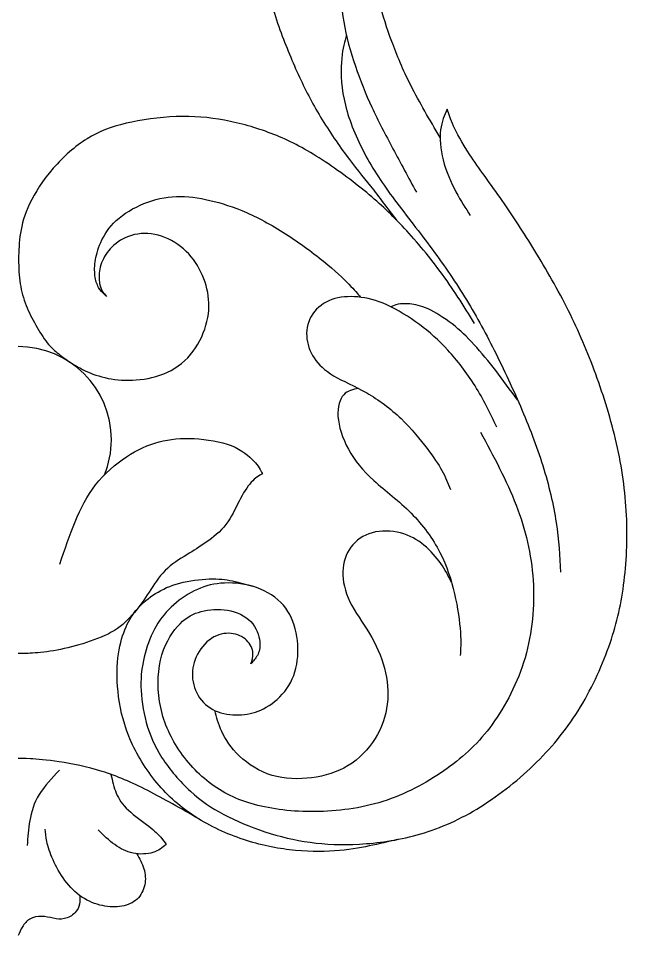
# Model space of a CAD drawing. Extents: x -102 to 99, y -11 to 187.
# Drawn here: x 57.4 to 92.5, y 89.5 to 142.4 of the extents above; entities that cross this region are included whole.
import ezdxf

# ---------------------------------------------------------------- set-up
doc = ezdxf.new("R2010")
doc.units = 0
doc.header["$MEASUREMENT"] = 0
doc.layers.add('LAYER_1', color=7, linetype='CONTINUOUS')

msp = doc.modelspace()

# ---------------------------------------------------------------- linework, layer by layer
at = {"layer": 'LAYER_1'}
for points, knots in [([(70.6774, 149.83), (70.6955, 149.4682), (70.7282, 149.0928), (70.778, 148.6966), (70.778, 148.6966), (70.9072, 147.667), (71.1518, 146.4963), (71.4315, 145.361), (71.4315, 145.361), (71.7112, 144.2255), (72.0262, 143.1254), (72.3718, 142.1169), (72.3718, 142.1169), (72.7173, 141.1085), (73.0935, 140.1917), (73.4813, 139.3313), (73.4813, 139.3313), (73.8692, 138.471), (74.2689, 137.667), (74.7578, 136.8442), (74.7578, 136.8442), (75.2468, 136.0216), (75.825, 135.1799), (76.3281, 134.5006), (76.3281, 134.5006), (76.8311, 133.8212), (77.2589, 133.304), (77.7292, 132.7071), (77.7292, 132.7071), (78.1995, 132.1102), (78.7123, 131.4335), (79.2251, 130.7567)], [0, 0, 0, 0, 0.1111111, 0.1111111, 0.1111111, 0.1111111, 0.2222222, 0.2222222, 0.2222222, 0.2222222, 0.3333333, 0.3333333, 0.3333333, 0.3333333, 0.4444444, 0.4444444, 0.4444444, 0.4444444, 0.5555556, 0.5555556, 0.5555556, 0.5555556, 0.6666667, 0.6666667, 0.6666667, 0.6666667, 0.7777778, 0.7777778, 0.7777778, 0.7777778, 1, 1, 1, 1]), ([(81.7398, 135.5143), (81.1379, 136.5439), (80.5358, 137.5736), (80.061, 138.5092), (80.061, 138.5092), (79.586, 139.4447), (79.2381, 140.2864), (78.9489, 141.0645), (78.9489, 141.0645), (78.6598, 141.8425), (78.4294, 142.5571), (78.2696, 143.2858), (78.2696, 143.2858), (78.1098, 144.0145), (78.0204, 144.7574), (77.9828, 145.3968), (77.9828, 145.3968), (77.9451, 146.0361), (77.9593, 146.5722), (78.0275, 147.0282), (78.0275, 147.0282), (78.0956, 147.4842), (78.2179, 147.8604), (78.3142, 148.093), (78.3142, 148.093), (78.4106, 148.3258), (78.4812, 148.4152), (78.5517, 148.5045), (78.5517, 148.5045), (78.4012, 148.4904), (78.2507, 148.4763), (78.0698, 148.4127), (78.0698, 148.4127), (77.8887, 148.3493), (77.6772, 148.2365), (77.5244, 148.1378), (77.5244, 148.1378), (77.3716, 148.039), (77.2776, 147.9545), (77.1683, 147.8154), (77.1683, 147.8154), (77.059, 147.6764), (76.9345, 147.4828), (76.8458, 147.3318), (76.8458, 147.3318), (76.757, 147.1807), (76.7041, 147.0722), (76.64, 146.9203), (76.64, 146.9203), (76.576, 146.7684), (76.5006, 146.5733), (76.4437, 146.4058), (76.4437, 146.4058), (76.3867, 146.2384), (76.3479, 146.0984), (76.2738, 145.7958), (76.2738, 145.7958), (76.1999, 145.4932), (76.0905, 145.0277), (76.05, 144.4094), (76.05, 144.4094), (76.0094, 143.7911), (76.0377, 143.0201), (76.1787, 142.1903), (76.1787, 142.1903), (76.3198, 141.3605), (76.5736, 140.4719), (76.8533, 139.6445), (76.8533, 139.6445), (77.1331, 138.817), (77.4387, 138.0506), (77.8007, 137.2702), (77.8007, 137.2702), (78.1627, 136.4898), (78.5812, 135.6952), (79.0183, 134.8749), (79.0183, 134.8749), (79.4555, 134.0545), (79.9116, 133.2081), (80.3677, 132.3619)], [0, 0, 0, 0, 0.047619, 0.047619, 0.047619, 0.047619, 0.0952381, 0.0952381, 0.0952381, 0.0952381, 0.1428571, 0.1428571, 0.1428571, 0.1428571, 0.1904762, 0.1904762, 0.1904762, 0.1904762, 0.2380952, 0.2380952, 0.2380952, 0.2380952, 0.2857143, 0.2857143, 0.2857143, 0.2857143, 0.3333333, 0.3333333, 0.3333333, 0.3333333, 0.3809524, 0.3809524, 0.3809524, 0.3809524, 0.4285714, 0.4285714, 0.4285714, 0.4285714, 0.4761905, 0.4761905, 0.4761905, 0.4761905, 0.5238095, 0.5238095, 0.5238095, 0.5238095, 0.5714286, 0.5714286, 0.5714286, 0.5714286, 0.6190476, 0.6190476, 0.6190476, 0.6190476, 0.6666667, 0.6666667, 0.6666667, 0.6666667, 0.7142857, 0.7142857, 0.7142857, 0.7142857, 0.7619048, 0.7619048, 0.7619048, 0.7619048, 0.8095238, 0.8095238, 0.8095238, 0.8095238, 0.8571429, 0.8571429, 0.8571429, 0.8571429, 0.9047619, 0.9047619, 0.9047619, 0.9047619, 1, 1, 1, 1]), ([(76.3363, 141.42), (76.2274, 141.0569), (76.1183, 140.6939), (76.0639, 140.0892), (76.0639, 140.0892), (76.0094, 139.4845), (76.0094, 138.6382), (76.1974, 137.7263), (76.1974, 137.7263), (76.3855, 136.8142), (76.7617, 135.8362), (77.2177, 134.9241), (77.2177, 134.9241), (77.6737, 134.0121), (78.2096, 133.1658), (78.8632, 132.2632), (78.8632, 132.2632), (79.5167, 131.3604), (80.2877, 130.4013), (81.0118, 129.4375), (81.0118, 129.4375), (81.7358, 128.4737), (82.4127, 127.5053), (83.0286, 126.5227), (83.0286, 126.5227), (83.6445, 125.5401), (84.1994, 124.5434), (84.7541, 123.4527), (84.7541, 123.4527), (85.3088, 122.3619), (85.8636, 121.1772), (86.362, 120.0206), (86.362, 120.0206), (86.8603, 118.8641), (87.3023, 117.7357), (87.6548, 116.6027), (87.6548, 116.6027), (88.0075, 115.4696), (88.2708, 114.3318), (88.4259, 113.3069), (88.4259, 113.3069), (88.581, 112.282), (88.6281, 111.37), (88.6751, 110.4579)], [0, 0, 0, 0, 0.0833333, 0.0833333, 0.0833333, 0.0833333, 0.1666667, 0.1666667, 0.1666667, 0.1666667, 0.25, 0.25, 0.25, 0.25, 0.3333333, 0.3333333, 0.3333333, 0.3333333, 0.4166667, 0.4166667, 0.4166667, 0.4166667, 0.5, 0.5, 0.5, 0.5, 0.5833333, 0.5833333, 0.5833333, 0.5833333, 0.6666667, 0.6666667, 0.6666667, 0.6666667, 0.75, 0.75, 0.75, 0.75, 0.8333333, 0.8333333, 0.8333333, 0.8333333, 1, 1, 1, 1]), ([(84.0665, 118.5327), (84.8186, 117.1317), (85.5709, 115.7307), (86.1162, 114.3155), (86.1162, 114.3155), (86.6616, 112.9004), (87.0001, 111.4712), (87.0989, 109.9856), (87.0989, 109.9856), (87.1976, 108.4999), (87.0565, 106.9578), (86.6335, 105.5144), (86.6335, 105.5144), (86.2103, 104.0711), (85.5051, 102.7265), (84.7387, 101.6687), (84.7387, 101.6687), (83.9724, 100.6108), (83.145, 99.8398), (82.1389, 99.1204), (82.1389, 99.1204), (81.1327, 98.4012), (79.948, 97.7335), (78.6786, 97.301), (78.6786, 97.301), (77.4091, 96.8685), (76.0552, 96.6711), (74.767, 96.6382), (74.767, 96.6382), (73.4788, 96.6052), (72.2564, 96.7369), (71.2221, 96.9954), (71.2221, 96.9954), (70.1878, 97.254), (69.3415, 97.6396), (68.5705, 98.2085), (68.5705, 98.2085), (67.7995, 98.7773), (67.1036, 99.5295), (66.5818, 100.3476), (66.5818, 100.3476), (66.0599, 101.1656), (65.712, 102.0495), (65.5645, 102.9815), (65.5645, 102.9815), (65.417, 103.9135), (65.4699, 104.8937), (65.7032, 105.6847), (65.7032, 105.6847), (65.9365, 106.4757), (66.3502, 107.0775), (66.7446, 107.4736), (66.7446, 107.4736), (67.1389, 107.8698), (67.5138, 108.0602), (67.9692, 108.1789), (67.9692, 108.1789), (68.4247, 108.2976), (68.9607, 108.3448), (69.4778, 108.2554), (69.4778, 108.2554), (69.995, 108.1661), (70.4934, 107.9404), (70.8201, 107.5972), (70.8201, 107.5972), (71.1469, 107.254), (71.302, 106.7933), (71.342, 106.4406), (71.342, 106.4406), (71.3819, 106.088), (71.3067, 105.8435), (71.2009, 105.6484), (71.2009, 105.6484), (71.0951, 105.4534), (70.9588, 105.3076), (70.8225, 105.1619), (70.8225, 105.1619), (70.8977, 105.3546), (70.9729, 105.5474), (70.9494, 105.7848), (70.9494, 105.7848), (70.9259, 106.0222), (70.8036, 106.3043), (70.5827, 106.5181), (70.5827, 106.5181), (70.3617, 106.7321), (70.042, 106.8779), (69.6823, 106.9131), (69.6823, 106.9131), (69.3227, 106.9484), (68.923, 106.8732), (68.5611, 106.6311), (68.5611, 106.6311), (68.1991, 106.3889), (67.8746, 105.9799), (67.6796, 105.5615), (67.6796, 105.5615), (67.4844, 105.143), (67.4186, 104.7152), (67.4703, 104.2804), (67.4703, 104.2804), (67.5221, 103.8455), (67.6913, 103.4035), (67.9758, 103.058), (67.9758, 103.058), (68.2601, 102.7124), (68.6598, 102.4632), (69.0994, 102.3316), (69.0994, 102.3316), (69.539, 102.2), (70.0185, 102.1858), (70.4581, 102.2375), (70.4581, 102.2375), (70.8977, 102.2893), (71.2973, 102.4068), (71.7181, 102.6512), (71.7181, 102.6512), (72.1388, 102.8957), (72.5808, 103.2671), (72.9028, 103.7327), (72.9028, 103.7327), (73.2248, 104.1981), (73.427, 104.7575), (73.5046, 105.357), (73.5046, 105.357), (73.5822, 105.9564), (73.5352, 106.5958), (73.3824, 107.1764), (73.3824, 107.1764), (73.2296, 107.7571), (72.971, 108.2789), (72.5479, 108.702), (72.5479, 108.702), (72.1247, 109.1251), (71.537, 109.4496), (70.9212, 109.6329), (70.9212, 109.6329), (70.3053, 109.8163), (69.6612, 109.8586), (69.0947, 109.8069), (69.0947, 109.8069), (68.5281, 109.7552), (68.0392, 109.6094), (67.562, 109.3696), (67.562, 109.3696), (67.0848, 109.1299), (66.6194, 108.796), (66.2291, 108.4246), (66.2291, 108.4246), (65.8389, 108.0533), (65.5239, 107.6442), (65.2677, 107.1553), (65.2677, 107.1553), (65.0115, 106.6663), (64.814, 106.0975), (64.68, 105.5544), (64.68, 105.5544), (64.546, 105.0114), (64.4754, 104.4943), (64.4919, 103.8595), (64.4919, 103.8595), (64.5084, 103.2249), (64.6118, 102.4726), (64.7998, 101.7721), (64.7998, 101.7721), (64.9879, 101.0716), (65.2607, 100.4227), (65.6978, 99.7458), (65.6978, 99.7458), (66.1351, 99.0687), (66.7368, 98.3635), (67.3433, 97.8088), (67.3433, 97.8088), (67.9498, 97.254), (68.5611, 96.8496), (69.2709, 96.4735), (69.2709, 96.4735), (69.9808, 96.0974), (70.7895, 95.7495), (71.631, 95.4721), (71.631, 95.4721), (72.4726, 95.1948), (73.3471, 94.9878), (74.245, 94.8657), (74.245, 94.8657), (75.143, 94.7435), (76.0646, 94.7058), (77.0942, 94.7622), (77.0942, 94.7622), (78.1238, 94.8186), (79.2615, 94.9691), (80.4086, 95.2888), (80.4086, 95.2888), (81.5558, 95.6085), (82.7124, 96.0974), (83.8549, 96.7838), (83.8549, 96.7838), (84.9973, 97.4703), (86.1257, 98.3542), (87.1177, 99.3085), (87.1177, 99.3085), (88.1096, 100.2629), (88.9653, 101.2878), (89.694, 102.4538), (89.694, 102.4538), (90.4228, 103.6197), (91.0246, 104.9267), (91.457, 106.135), (91.457, 106.135), (91.8896, 107.3433), (92.1529, 108.4529), (92.3175, 109.7034), (92.3175, 109.7034), (92.482, 110.954), (92.5479, 112.3457), (92.482, 113.7325), (92.482, 113.7325), (92.4162, 115.1194), (92.2187, 116.5017), (91.9084, 117.8698), (91.9084, 117.8698), (91.5982, 119.2379), (91.175, 120.5919), (90.7096, 121.866), (90.7096, 121.866), (90.2441, 123.1401), (89.7363, 124.3343), (89.1346, 125.5331), (89.1346, 125.5331), (88.5328, 126.732), (87.837, 127.9356), (87.1976, 128.9888), (87.1976, 128.9888), (86.5581, 130.0418), (85.9751, 130.9445), (85.3217, 131.8801), (85.3217, 131.8801), (84.6682, 132.8157), (83.9441, 133.7842), (83.4505, 134.527), (83.4505, 134.527), (82.9569, 135.2698), (82.6935, 135.787), (82.5149, 136.1866), (82.5149, 136.1866), (82.3362, 136.5863), (82.2422, 136.8683), (82.1482, 137.1504), (82.1482, 137.1504), (81.9883, 136.8025), (81.8285, 136.4546), (81.7674, 135.9704), (81.7674, 135.9704), (81.7062, 135.4861), (81.7439, 134.8655), (81.9084, 134.2261), (81.9084, 134.2261), (82.073, 133.5867), (82.3645, 132.9285), (82.6466, 132.3926), (82.6466, 132.3926), (82.9287, 131.8566), (83.2013, 131.4429), (83.474, 131.0292)], [0, 0, 0, 0, 0.0149254, 0.0149254, 0.0149254, 0.0149254, 0.0298507, 0.0298507, 0.0298507, 0.0298507, 0.0447761, 0.0447761, 0.0447761, 0.0447761, 0.0597015, 0.0597015, 0.0597015, 0.0597015, 0.0746269, 0.0746269, 0.0746269, 0.0746269, 0.0895522, 0.0895522, 0.0895522, 0.0895522, 0.1044776, 0.1044776, 0.1044776, 0.1044776, 0.119403, 0.119403, 0.119403, 0.119403, 0.1343284, 0.1343284, 0.1343284, 0.1343284, 0.1492537, 0.1492537, 0.1492537, 0.1492537, 0.1641791, 0.1641791, 0.1641791, 0.1641791, 0.1791045, 0.1791045, 0.1791045, 0.1791045, 0.1940299, 0.1940299, 0.1940299, 0.1940299, 0.2089552, 0.2089552, 0.2089552, 0.2089552, 0.2238806, 0.2238806, 0.2238806, 0.2238806, 0.238806, 0.238806, 0.238806, 0.238806, 0.2537313, 0.2537313, 0.2537313, 0.2537313, 0.2686567, 0.2686567, 0.2686567, 0.2686567, 0.2835821, 0.2835821, 0.2835821, 0.2835821, 0.2985075, 0.2985075, 0.2985075, 0.2985075, 0.3134328, 0.3134328, 0.3134328, 0.3134328, 0.3283582, 0.3283582, 0.3283582, 0.3283582, 0.3432836, 0.3432836, 0.3432836, 0.3432836, 0.358209, 0.358209, 0.358209, 0.358209, 0.3731343, 0.3731343, 0.3731343, 0.3731343, 0.3880597, 0.3880597, 0.3880597, 0.3880597, 0.4029851, 0.4029851, 0.4029851, 0.4029851, 0.4179104, 0.4179104, 0.4179104, 0.4179104, 0.4328358, 0.4328358, 0.4328358, 0.4328358, 0.4477612, 0.4477612, 0.4477612, 0.4477612, 0.4626866, 0.4626866, 0.4626866, 0.4626866, 0.4776119, 0.4776119, 0.4776119, 0.4776119, 0.4925373, 0.4925373, 0.4925373, 0.4925373, 0.5074627, 0.5074627, 0.5074627, 0.5074627, 0.5223881, 0.5223881, 0.5223881, 0.5223881, 0.5373134, 0.5373134, 0.5373134, 0.5373134, 0.5522388, 0.5522388, 0.5522388, 0.5522388, 0.5671642, 0.5671642, 0.5671642, 0.5671642, 0.5820896, 0.5820896, 0.5820896, 0.5820896, 0.5970149, 0.5970149, 0.5970149, 0.5970149, 0.6119403, 0.6119403, 0.6119403, 0.6119403, 0.6268657, 0.6268657, 0.6268657, 0.6268657, 0.641791, 0.641791, 0.641791, 0.641791, 0.6567164, 0.6567164, 0.6567164, 0.6567164, 0.6716418, 0.6716418, 0.6716418, 0.6716418, 0.6865672, 0.6865672, 0.6865672, 0.6865672, 0.7014925, 0.7014925, 0.7014925, 0.7014925, 0.7164179, 0.7164179, 0.7164179, 0.7164179, 0.7313433, 0.7313433, 0.7313433, 0.7313433, 0.7462687, 0.7462687, 0.7462687, 0.7462687, 0.761194, 0.761194, 0.761194, 0.761194, 0.7761194, 0.7761194, 0.7761194, 0.7761194, 0.7910448, 0.7910448, 0.7910448, 0.7910448, 0.8059701, 0.8059701, 0.8059701, 0.8059701, 0.8208955, 0.8208955, 0.8208955, 0.8208955, 0.8358209, 0.8358209, 0.8358209, 0.8358209, 0.8507463, 0.8507463, 0.8507463, 0.8507463, 0.8656716, 0.8656716, 0.8656716, 0.8656716, 0.880597, 0.880597, 0.880597, 0.880597, 0.8955224, 0.8955224, 0.8955224, 0.8955224, 0.9104478, 0.9104478, 0.9104478, 0.9104478, 0.9253731, 0.9253731, 0.9253731, 0.9253731, 0.9402985, 0.9402985, 0.9402985, 0.9402985, 0.9552239, 0.9552239, 0.9552239, 0.9552239, 0.9701493, 0.9701493, 0.9701493, 0.9701493, 1, 1, 1, 1]), ([(83.7245, 124.8018), (83.0898, 125.8173), (82.4551, 126.8329), (81.7476, 127.7942), (81.7476, 127.7942), (81.04, 128.7557), (80.2595, 129.6632), (79.5449, 130.4224), (79.5449, 130.4224), (78.8303, 131.1817), (78.1815, 131.7929), (77.3517, 132.4675), (77.3517, 132.4675), (76.5219, 133.1422), (75.511, 133.8803), (74.5966, 134.4516), (74.5966, 134.4516), (73.6822, 135.0228), (72.8641, 135.4272), (71.9968, 135.7586), (71.9968, 135.7586), (71.1294, 136.09), (70.2124, 136.3486), (69.3051, 136.5178), (69.3051, 136.5178), (68.3978, 136.6871), (67.4997, 136.767), (66.5266, 136.7318), (66.5266, 136.7318), (65.5534, 136.6966), (64.5049, 136.5461), (63.6352, 136.3416), (63.6352, 136.3416), (62.7654, 136.1371), (62.0743, 135.8785), (61.3855, 135.4483), (61.3855, 135.4483), (60.6968, 135.0181), (60.0103, 134.4163), (59.4297, 133.7463), (59.4297, 133.7463), (58.8491, 133.0763), (58.3742, 132.3383), (58.0686, 131.6988), (58.0686, 131.6988), (57.763, 131.0595), (57.6267, 130.5188), (57.5451, 130.0017), (57.5451, 130.0017), (57.4635, 129.4845), (57.4366, 128.9908), (57.4366, 128.5042), (57.4366, 128.5042), (57.4366, 128.0177), (57.4635, 127.538), (57.5333, 127.0914), (57.5333, 127.0914), (57.6032, 126.6448), (57.7161, 126.231), (57.8688, 125.8385), (57.8688, 125.8385), (58.0216, 125.4459), (58.2143, 125.0745), (58.4236, 124.7054), (58.4236, 124.7054), (58.6328, 124.3364), (58.8585, 123.9696), (59.0841, 123.6876), (59.0841, 123.6876), (59.3098, 123.4054), (59.5355, 123.208), (59.7501, 123.0364), (59.7501, 123.0364), (59.9648, 122.8647), (60.1684, 122.7188), (60.4317, 122.5473), (60.4317, 122.5473), (60.6949, 122.3757), (61.0179, 122.1782), (61.4121, 122.0044), (61.4121, 122.0044), (61.8063, 121.8305), (62.2718, 121.68), (62.7819, 121.5954), (62.7819, 121.5954), (63.292, 121.5108), (63.8468, 121.492), (64.4439, 121.5601), (64.4439, 121.5601), (65.0409, 121.6283), (65.6803, 121.7835), (66.2397, 122.0891), (66.2397, 122.0891), (66.7992, 122.3946), (67.2788, 122.8508), (67.6385, 123.3914), (67.6385, 123.3914), (67.9981, 123.932), (68.2379, 124.5573), (68.3437, 125.138), (68.3437, 125.138), (68.4495, 125.7186), (68.4212, 126.2545), (68.2967, 126.7859), (68.2967, 126.7859), (68.1721, 127.3171), (67.951, 127.8437), (67.6361, 128.3091), (67.6361, 128.3091), (67.3211, 128.7745), (66.9121, 129.1789), (66.435, 129.4751), (66.435, 129.4751), (65.9577, 129.7712), (65.4123, 129.9593), (64.8881, 129.9875), (64.8881, 129.9875), (64.3639, 130.0157), (63.8608, 129.8841), (63.4613, 129.6772), (63.4613, 129.6772), (63.0616, 129.4704), (62.7654, 129.1882), (62.5445, 128.8827), (62.5445, 128.8827), (62.3235, 128.5771), (62.1777, 128.248), (62.1143, 127.933), (62.1143, 127.933), (62.0508, 127.618), (62.0696, 127.3171), (62.1048, 127.1056), (62.1048, 127.1056), (62.1401, 126.894), (62.1919, 126.7717), (62.2624, 126.6613), (62.2624, 126.6613), (62.3328, 126.5507), (62.4223, 126.4521), (62.5115, 126.3533), (62.5115, 126.3533), (62.3752, 126.4708), (62.2388, 126.5883), (62.1261, 126.7482), (62.1261, 126.7482), (62.0132, 126.9081), (61.9238, 127.1102), (61.8722, 127.3594), (61.8722, 127.3594), (61.8205, 127.6086), (61.8063, 127.9048), (61.8369, 128.2292), (61.8369, 128.2292), (61.8674, 128.5536), (61.9427, 128.9062), (62.1048, 129.3105), (62.1048, 129.3105), (62.267, 129.7148), (62.5162, 130.1709), (62.9135, 130.5799), (62.9135, 130.5799), (63.3107, 130.9889), (63.8562, 131.3509), (64.4439, 131.6189), (64.4439, 131.6189), (65.0315, 131.8869), (65.6615, 132.0609), (66.2938, 132.1103), (66.2938, 132.1103), (66.9262, 132.1596), (67.5609, 132.0844), (68.219, 131.9481), (68.219, 131.9481), (68.8773, 131.8117), (69.559, 131.6142), (70.2995, 131.3087), (70.2995, 131.3087), (71.0399, 131.003), (71.8393, 130.5893), (72.6667, 130.0698), (72.6667, 130.0698), (73.4941, 129.5503), (74.3498, 128.925), (75.015, 128.3844), (75.015, 128.3844), (75.6803, 127.8437), (76.1552, 127.3876), (76.48, 127.0552), (76.48, 127.0552), (76.8049, 126.7229), (76.9798, 126.514), (77.1547, 126.3053)], [0, 0, 0, 0, 0.0204082, 0.0204082, 0.0204082, 0.0204082, 0.0408163, 0.0408163, 0.0408163, 0.0408163, 0.0612245, 0.0612245, 0.0612245, 0.0612245, 0.0816327, 0.0816327, 0.0816327, 0.0816327, 0.1020408, 0.1020408, 0.1020408, 0.1020408, 0.122449, 0.122449, 0.122449, 0.122449, 0.1428571, 0.1428571, 0.1428571, 0.1428571, 0.1632653, 0.1632653, 0.1632653, 0.1632653, 0.1836735, 0.1836735, 0.1836735, 0.1836735, 0.2040816, 0.2040816, 0.2040816, 0.2040816, 0.2244898, 0.2244898, 0.2244898, 0.2244898, 0.244898, 0.244898, 0.244898, 0.244898, 0.2653061, 0.2653061, 0.2653061, 0.2653061, 0.2857143, 0.2857143, 0.2857143, 0.2857143, 0.3061224, 0.3061224, 0.3061224, 0.3061224, 0.3265306, 0.3265306, 0.3265306, 0.3265306, 0.3469388, 0.3469388, 0.3469388, 0.3469388, 0.3673469, 0.3673469, 0.3673469, 0.3673469, 0.3877551, 0.3877551, 0.3877551, 0.3877551, 0.4081633, 0.4081633, 0.4081633, 0.4081633, 0.4285714, 0.4285714, 0.4285714, 0.4285714, 0.4489796, 0.4489796, 0.4489796, 0.4489796, 0.4693878, 0.4693878, 0.4693878, 0.4693878, 0.4897959, 0.4897959, 0.4897959, 0.4897959, 0.5102041, 0.5102041, 0.5102041, 0.5102041, 0.5306122, 0.5306122, 0.5306122, 0.5306122, 0.5510204, 0.5510204, 0.5510204, 0.5510204, 0.5714286, 0.5714286, 0.5714286, 0.5714286, 0.5918367, 0.5918367, 0.5918367, 0.5918367, 0.6122449, 0.6122449, 0.6122449, 0.6122449, 0.6326531, 0.6326531, 0.6326531, 0.6326531, 0.6530612, 0.6530612, 0.6530612, 0.6530612, 0.6734694, 0.6734694, 0.6734694, 0.6734694, 0.6938776, 0.6938776, 0.6938776, 0.6938776, 0.7142857, 0.7142857, 0.7142857, 0.7142857, 0.7346939, 0.7346939, 0.7346939, 0.7346939, 0.755102, 0.755102, 0.755102, 0.755102, 0.7755102, 0.7755102, 0.7755102, 0.7755102, 0.7959184, 0.7959184, 0.7959184, 0.7959184, 0.8163265, 0.8163265, 0.8163265, 0.8163265, 0.8367347, 0.8367347, 0.8367347, 0.8367347, 0.8571429, 0.8571429, 0.8571429, 0.8571429, 0.877551, 0.877551, 0.877551, 0.877551, 0.8979592, 0.8979592, 0.8979592, 0.8979592, 0.9183673, 0.9183673, 0.9183673, 0.9183673, 0.9387755, 0.9387755, 0.9387755, 0.9387755, 0.9591837, 0.9591837, 0.9591837, 0.9591837, 1, 1, 1, 1]), ([(85.0081, 118.8077), (84.6178, 119.621), (84.2276, 120.4343), (83.7528, 121.1959), (83.7528, 121.1959), (83.2779, 121.9575), (82.7184, 122.6675), (82.1825, 123.2529), (82.1825, 123.2529), (81.6465, 123.8382), (81.1341, 124.2989), (80.5417, 124.7362), (80.5417, 124.7362), (79.9493, 125.1734), (79.277, 125.5871), (78.6705, 125.8621), (78.6705, 125.8621), (78.064, 126.1372), (77.5234, 126.2736), (76.9944, 126.3229), (76.9944, 126.3229), (76.4656, 126.3723), (75.9483, 126.3347), (75.4946, 126.1725), (75.4946, 126.1725), (75.041, 126.0102), (74.6507, 125.7235), (74.3968, 125.3497), (74.3968, 125.3497), (74.143, 124.976), (74.0255, 124.5152), (74.0443, 124.0686), (74.0443, 124.0686), (74.0631, 123.622), (74.2183, 123.1893), (74.4721, 122.8062), (74.4721, 122.8062), (74.726, 122.4231), (75.0786, 122.0893), (75.6004, 121.7813), (75.6004, 121.7813), (76.1223, 121.4734), (76.8135, 121.1913), (77.5045, 120.794), (77.5045, 120.794), (78.1956, 120.3968), (78.8868, 119.8842), (79.4862, 119.306), (79.4862, 119.306), (80.0856, 118.7277), (80.5934, 118.0836), (80.9812, 117.5735), (80.9812, 117.5735), (81.3691, 117.0634), (81.6371, 116.6872), (81.8416, 116.3158), (81.8416, 116.3158), (82.0461, 115.9444), (82.1872, 115.5777), (82.3282, 115.211)], [0, 0, 0, 0, 0.0625, 0.0625, 0.0625, 0.0625, 0.125, 0.125, 0.125, 0.125, 0.1875, 0.1875, 0.1875, 0.1875, 0.25, 0.25, 0.25, 0.25, 0.3125, 0.3125, 0.3125, 0.3125, 0.375, 0.375, 0.375, 0.375, 0.4375, 0.4375, 0.4375, 0.4375, 0.5, 0.5, 0.5, 0.5, 0.5625, 0.5625, 0.5625, 0.5625, 0.625, 0.625, 0.625, 0.625, 0.6875, 0.6875, 0.6875, 0.6875, 0.75, 0.75, 0.75, 0.75, 0.8125, 0.8125, 0.8125, 0.8125, 0.875, 0.875, 0.875, 0.875, 1, 1, 1, 1]), ([(86.201, 120.3908), (85.7798, 120.9632), (85.3586, 121.5356), (84.9436, 122.0756), (84.9436, 122.0756), (84.5285, 122.6156), (84.1195, 123.1234), (83.7081, 123.5725), (83.7081, 123.5725), (83.2967, 124.0214), (82.883, 124.4116), (82.427, 124.7666), (82.427, 124.7666), (81.9709, 125.1215), (81.4725, 125.4413), (81.0495, 125.634), (81.0495, 125.634), (80.6264, 125.8267), (80.2784, 125.8926), (79.994, 125.9208), (79.994, 125.9208), (79.7095, 125.949), (79.4885, 125.9396), (79.3154, 125.9061), (79.3154, 125.9061), (79.1424, 125.8725), (79.0171, 125.8148), (78.8919, 125.7571)], [0, 0, 0, 0, 0.125, 0.125, 0.125, 0.125, 0.25, 0.25, 0.25, 0.25, 0.375, 0.375, 0.375, 0.375, 0.5, 0.5, 0.5, 0.5, 0.625, 0.625, 0.625, 0.625, 0.75, 0.75, 0.75, 0.75, 1, 1, 1, 1]), ([(62.3905, 116.068), (62.6438, 116.6918), (62.7834, 117.374), (62.7834, 118.0888), (62.7834, 118.0888), (62.7834, 121.0566), (60.3775, 123.4625), (57.4097, 123.4625)], [0, 0, 0, 0, 0.3333333, 0.3333333, 0.3333333, 0.3333333, 1, 1, 1, 1]), ([(77.0323, 121.0502), (76.7196, 120.9891), (76.4068, 120.9279), (76.18, 120.6811), (76.18, 120.6811), (75.9531, 120.4342), (75.812, 120.0017), (75.8496, 119.4375), (75.8496, 119.4375), (75.8872, 118.8733), (76.1035, 118.1775), (76.4514, 117.5382), (76.4514, 117.5382), (76.7993, 116.8988), (77.2789, 116.3157), (77.923, 115.728), (77.923, 115.728), (78.5671, 115.1404), (79.3757, 114.548), (80.0621, 113.8569), (80.0621, 113.8569), (80.7485, 113.1658), (81.3127, 112.3759), (81.7217, 111.5861), (81.7217, 111.5861), (82.1307, 110.7963), (82.3846, 110.0064), (82.568, 109.2025), (82.568, 109.2025), (82.7513, 108.3985), (82.8641, 107.5804), (82.9065, 106.9834), (82.9065, 106.9834), (82.9488, 106.3864), (82.9205, 106.0102), (82.8923, 105.6341)], [0, 0, 0, 0, 0.1, 0.1, 0.1, 0.1, 0.2, 0.2, 0.2, 0.2, 0.3, 0.3, 0.3, 0.3, 0.4, 0.4, 0.4, 0.4, 0.5, 0.5, 0.5, 0.5, 0.6, 0.6, 0.6, 0.6, 0.7, 0.7, 0.7, 0.7, 0.8, 0.8, 0.8, 0.8, 1, 1, 1, 1]), ([(59.8136, 110.9097), (60.0957, 111.7465), (60.3777, 112.5833), (60.6974, 113.3591), (60.6974, 113.3591), (61.0171, 114.1348), (61.3745, 114.8494), (61.8751, 115.4865), (61.8751, 115.4865), (62.3758, 116.1236), (63.02, 116.683), (63.6499, 117.1014), (63.6499, 117.1014), (64.28, 117.5198), (64.8959, 117.7973), (65.5329, 117.9641), (65.5329, 117.9641), (66.1699, 118.1311), (66.8281, 118.1875), (67.5568, 118.1522), (67.5568, 118.1522), (68.2855, 118.117), (69.0848, 117.99), (69.696, 117.7478), (69.696, 117.7478), (70.3072, 117.5057), (70.7303, 117.1484), (70.9983, 116.8594), (70.9983, 116.8594), (71.2663, 116.5702), (71.3792, 116.3492), (71.492, 116.1282), (71.492, 116.1282), (71.2851, 116.0107), (71.0782, 115.8932), (70.8502, 115.6369), (70.8502, 115.6369), (70.6222, 115.3807), (70.373, 114.9858), (70.145, 114.5439), (70.145, 114.5439), (69.917, 114.1019), (69.7101, 113.613), (69.3905, 113.1992), (69.3905, 113.1992), (69.0707, 112.7855), (68.6382, 112.447), (68.2527, 112.1743), (68.2527, 112.1743), (67.8672, 111.9016), (67.5286, 111.6947), (67.1267, 111.4479), (67.1267, 111.4479), (66.7247, 111.2012), (66.2592, 110.9143), (65.8878, 110.543), (65.8878, 110.543), (65.5164, 110.1716), (65.239, 109.7155), (64.9617, 109.2923), (64.9617, 109.2923), (64.6842, 108.8692), (64.4068, 108.4789), (64.0919, 108.1052), (64.0919, 108.1052), (63.7768, 107.7314), (63.4243, 107.3741), (62.9612, 107.085), (62.9612, 107.085), (62.4981, 106.7959), (61.9245, 106.5749), (61.3486, 106.3892), (61.3486, 106.3892), (60.7726, 106.2035), (60.1943, 106.053), (59.6537, 105.9519), (59.6537, 105.9519), (59.113, 105.8509), (58.61, 105.7992), (58.2423, 105.7756), (58.2423, 105.7756), (57.8745, 105.7521), (57.6421, 105.7569), (57.4097, 105.7615)], [0, 0, 0, 0, 0.0454545, 0.0454545, 0.0454545, 0.0454545, 0.0909091, 0.0909091, 0.0909091, 0.0909091, 0.1363636, 0.1363636, 0.1363636, 0.1363636, 0.1818182, 0.1818182, 0.1818182, 0.1818182, 0.2272727, 0.2272727, 0.2272727, 0.2272727, 0.2727273, 0.2727273, 0.2727273, 0.2727273, 0.3181818, 0.3181818, 0.3181818, 0.3181818, 0.3636364, 0.3636364, 0.3636364, 0.3636364, 0.4090909, 0.4090909, 0.4090909, 0.4090909, 0.4545455, 0.4545455, 0.4545455, 0.4545455, 0.5, 0.5, 0.5, 0.5, 0.5454545, 0.5454545, 0.5454545, 0.5454545, 0.5909091, 0.5909091, 0.5909091, 0.5909091, 0.6363636, 0.6363636, 0.6363636, 0.6363636, 0.6818182, 0.6818182, 0.6818182, 0.6818182, 0.7272727, 0.7272727, 0.7272727, 0.7272727, 0.7727273, 0.7727273, 0.7727273, 0.7727273, 0.8181818, 0.8181818, 0.8181818, 0.8181818, 0.8636364, 0.8636364, 0.8636364, 0.8636364, 0.9090909, 0.9090909, 0.9090909, 0.9090909, 1, 1, 1, 1]), ([(82.3993, 109.8615), (82.2157, 110.2201), (82.0322, 110.5787), (81.7759, 110.9461), (81.7759, 110.9461), (81.5195, 111.3134), (81.1904, 111.6896), (80.8049, 112.0046), (80.8049, 112.0046), (80.4194, 112.3196), (79.9774, 112.5735), (79.4556, 112.7098), (79.4556, 112.7098), (78.9337, 112.8462), (78.3319, 112.8649), (77.8195, 112.7239), (77.8195, 112.7239), (77.3071, 112.5829), (76.8839, 112.2819), (76.5924, 111.8918), (76.5924, 111.8918), (76.3009, 111.5015), (76.141, 111.0219), (76.127, 110.4813), (76.127, 110.4813), (76.1129, 109.9407), (76.2445, 109.3389), (76.536, 108.7418), (76.536, 108.7418), (76.8275, 108.1447), (77.2789, 107.5523), (77.6596, 106.9129), (77.6596, 106.9129), (78.0405, 106.2736), (78.3508, 105.5871), (78.5341, 104.9007), (78.5341, 104.9007), (78.7174, 104.2143), (78.7739, 103.5279), (78.6893, 102.8415), (78.6893, 102.8415), (78.6046, 102.1551), (78.379, 101.4686), (77.9935, 100.8481), (77.9935, 100.8481), (77.6079, 100.2275), (77.0625, 99.6727), (76.4326, 99.2872), (76.4326, 99.2872), (75.8025, 98.9017), (75.088, 98.6854), (74.331, 98.5867), (74.331, 98.5867), (73.5741, 98.4879), (72.7749, 98.5068), (72.0461, 98.7277), (72.0461, 98.7277), (71.3174, 98.9487), (70.6592, 99.3718), (70.1702, 99.8372), (70.1702, 99.8372), (69.6813, 100.3026), (69.3616, 100.8104), (69.1535, 101.2552), (69.1535, 101.2552), (68.9456, 101.7001), (68.8492, 102.082), (68.7529, 102.4638)], [0, 0, 0, 0, 0.0555556, 0.0555556, 0.0555556, 0.0555556, 0.1111111, 0.1111111, 0.1111111, 0.1111111, 0.1666667, 0.1666667, 0.1666667, 0.1666667, 0.2222222, 0.2222222, 0.2222222, 0.2222222, 0.2777778, 0.2777778, 0.2777778, 0.2777778, 0.3333333, 0.3333333, 0.3333333, 0.3333333, 0.3888889, 0.3888889, 0.3888889, 0.3888889, 0.4444444, 0.4444444, 0.4444444, 0.4444444, 0.5, 0.5, 0.5, 0.5, 0.5555556, 0.5555556, 0.5555556, 0.5555556, 0.6111111, 0.6111111, 0.6111111, 0.6111111, 0.6666667, 0.6666667, 0.6666667, 0.6666667, 0.7222222, 0.7222222, 0.7222222, 0.7222222, 0.7777778, 0.7777778, 0.7777778, 0.7777778, 0.8333333, 0.8333333, 0.8333333, 0.8333333, 0.8888889, 0.8888889, 0.8888889, 0.8888889, 1, 1, 1, 1]), ([(79.2685, 95.0227), (78.751, 94.8998), (78.2335, 94.7768), (77.6528, 94.6566), (77.6528, 94.6566), (77.0719, 94.5364), (76.4279, 94.4188), (75.658, 94.3647), (75.658, 94.3647), (74.8882, 94.3106), (73.9925, 94.3202), (73.0628, 94.4317), (73.0628, 94.4317), (72.1331, 94.5434), (71.1693, 94.7573), (70.2149, 95.0899), (70.2149, 95.0899), (69.2604, 95.4225), (68.3155, 95.8739), (67.481, 96.431), (67.481, 96.431), (66.6465, 96.9881), (65.9224, 97.6511), (65.2971, 98.4315), (65.2971, 98.4315), (64.6719, 99.2119), (64.1453, 100.1099), (63.7903, 100.9938), (63.7903, 100.9938), (63.4354, 101.8777), (63.252, 102.7475), (63.1697, 103.556), (63.1697, 103.556), (63.0875, 104.3648), (63.1063, 105.1123), (63.1956, 105.7376), (63.1956, 105.7376), (63.2849, 106.3628), (63.4448, 106.8659), (63.6296, 107.2855), (63.6296, 107.2855), (63.8145, 107.7052), (64.0244, 108.0414), (64.302, 108.3553), (64.302, 108.3553), (64.5796, 108.6693), (64.9251, 108.9612), (65.326, 109.2119), (65.326, 109.2119), (65.7269, 109.4628), (66.1835, 109.6727), (66.7262, 109.817), (66.7262, 109.817), (67.2689, 109.9614), (67.8981, 110.0404), (68.424, 110.0563), (68.424, 110.0563), (68.9502, 110.0723), (69.3733, 110.0253), (69.7723, 109.9442), (69.7723, 109.9442), (70.1713, 109.8632), (70.5463, 109.748), (70.9212, 109.6329)], [0, 0, 0, 0, 0.0588235, 0.0588235, 0.0588235, 0.0588235, 0.1176471, 0.1176471, 0.1176471, 0.1176471, 0.1764706, 0.1764706, 0.1764706, 0.1764706, 0.2352941, 0.2352941, 0.2352941, 0.2352941, 0.2941176, 0.2941176, 0.2941176, 0.2941176, 0.3529412, 0.3529412, 0.3529412, 0.3529412, 0.4117647, 0.4117647, 0.4117647, 0.4117647, 0.4705882, 0.4705882, 0.4705882, 0.4705882, 0.5294118, 0.5294118, 0.5294118, 0.5294118, 0.5882353, 0.5882353, 0.5882353, 0.5882353, 0.6470588, 0.6470588, 0.6470588, 0.6470588, 0.7058824, 0.7058824, 0.7058824, 0.7058824, 0.7647059, 0.7647059, 0.7647059, 0.7647059, 0.8235294, 0.8235294, 0.8235294, 0.8235294, 0.8823529, 0.8823529, 0.8823529, 0.8823529, 1, 1, 1, 1]), ([(67.7855, 96.2354), (66.7981, 96.8067), (65.8107, 97.3779), (64.8892, 97.8469), (64.8892, 97.8469), (63.9676, 98.3159), (63.1119, 98.6825), (62.2469, 98.9552), (62.2469, 98.9552), (61.3819, 99.228), (60.5073, 99.4065), (59.7833, 99.5146), (59.7833, 99.5146), (59.0593, 99.6228), (58.4857, 99.6604), (58.1152, 99.6793), (58.1152, 99.6793), (57.7447, 99.698), (57.5771, 99.698), (57.4097, 99.698)], [0, 0, 0, 0, 0.1666667, 0.1666667, 0.1666667, 0.1666667, 0.3333333, 0.3333333, 0.3333333, 0.3333333, 0.5, 0.5, 0.5, 0.5, 0.6666667, 0.6666667, 0.6666667, 0.6666667, 1, 1, 1, 1]), ([(59.7967, 99.0265), (59.3548, 98.5658), (58.9128, 98.105), (58.6166, 97.6161), (58.6166, 97.6161), (58.3204, 97.1271), (58.17, 96.6099), (58.0807, 96.1163), (58.0807, 96.1163), (57.9914, 95.6227), (57.9631, 95.1525), (57.9349, 94.6823)], [0, 0, 0, 0, 0.25, 0.25, 0.25, 0.25, 0.5, 0.5, 0.5, 0.5, 1, 1, 1, 1]), ([(62.7605, 98.7821), (62.8416, 98.4104), (62.9228, 98.0387), (63.0668, 97.6978), (63.0668, 97.6978), (63.2108, 97.3567), (63.4176, 97.0465), (63.7632, 96.7221), (63.7632, 96.7221), (64.1088, 96.3977), (64.593, 96.0591), (64.9409, 95.7888), (64.9409, 95.7888), (65.2889, 95.5185), (65.5004, 95.3163), (65.6438, 95.1517), (65.6438, 95.1517), (65.7871, 94.9873), (65.8624, 94.8602), (65.9376, 94.7334), (65.9376, 94.7334), (65.7214, 94.5547), (65.505, 94.3759), (65.1807, 94.2773), (65.1807, 94.2773), (64.8563, 94.1786), (64.4237, 94.1597), (64.0359, 94.2373), (64.0359, 94.2373), (63.648, 94.3149), (63.3048, 94.4889), (62.9757, 94.7286), (62.9757, 94.7286), (62.6466, 94.9684), (62.3316, 95.274), (62.0166, 95.5795)], [0, 0, 0, 0, 0.1, 0.1, 0.1, 0.1, 0.2, 0.2, 0.2, 0.2, 0.3, 0.3, 0.3, 0.3, 0.4, 0.4, 0.4, 0.4, 0.5, 0.5, 0.5, 0.5, 0.6, 0.6, 0.6, 0.6, 0.7, 0.7, 0.7, 0.7, 0.8, 0.8, 0.8, 0.8, 1, 1, 1, 1]), ([(64.2459, 94.205), (64.4055, 93.9251), (64.5651, 93.6451), (64.6567, 93.3429), (64.6567, 93.3429), (64.7481, 93.0408), (64.7717, 92.7163), (64.7082, 92.4062), (64.7082, 92.4062), (64.6448, 92.0958), (64.4943, 91.7996), (64.2663, 91.5857), (64.2663, 91.5857), (64.0383, 91.3718), (63.7326, 91.2402), (63.3895, 91.179), (63.3895, 91.179), (63.0463, 91.1179), (62.6654, 91.1273), (62.2681, 91.212), (62.2681, 91.212), (61.8709, 91.2966), (61.4571, 91.4565), (61.0858, 91.7056), (61.0858, 91.7056), (60.7143, 91.9547), (60.3852, 92.2933), (60.1055, 92.6694), (60.1055, 92.6694), (59.8258, 93.0455), (59.5954, 93.4593), (59.4214, 93.8518), (59.4214, 93.8518), (59.2475, 94.2444), (59.13, 94.6157), (59.0642, 94.9073), (59.0642, 94.9073), (58.9983, 95.1988), (58.9842, 95.4103), (58.9701, 95.6219)], [0, 0, 0, 0, 0.0909091, 0.0909091, 0.0909091, 0.0909091, 0.1818182, 0.1818182, 0.1818182, 0.1818182, 0.2727273, 0.2727273, 0.2727273, 0.2727273, 0.3636364, 0.3636364, 0.3636364, 0.3636364, 0.4545455, 0.4545455, 0.4545455, 0.4545455, 0.5454545, 0.5454545, 0.5454545, 0.5454545, 0.6363636, 0.6363636, 0.6363636, 0.6363636, 0.7272727, 0.7272727, 0.7272727, 0.7272727, 0.8181818, 0.8181818, 0.8181818, 0.8181818, 1, 1, 1, 1]), ([(60.959, 91.7953), (60.973, 91.6345), (60.9871, 91.4738), (60.953, 91.3005), (60.953, 91.3005), (60.9188, 91.1273), (60.8365, 90.9415), (60.6814, 90.7876), (60.6814, 90.7876), (60.5263, 90.6336), (60.2982, 90.5114), (60.0796, 90.4632), (60.0796, 90.4632), (59.861, 90.415), (59.6517, 90.4409), (59.4331, 90.4843), (59.4331, 90.4843), (59.2145, 90.5278), (58.9865, 90.589), (58.7526, 90.5936), (58.7526, 90.5936), (58.5187, 90.5984), (58.2789, 90.5466), (58.0909, 90.4374), (58.0909, 90.4374), (57.9028, 90.3281), (57.7665, 90.1611), (57.6615, 89.9919), (57.6615, 89.9919), (57.5567, 89.8227), (57.4831, 89.651), (57.4097, 89.4794)], [0, 0, 0, 0, 0.1111111, 0.1111111, 0.1111111, 0.1111111, 0.2222222, 0.2222222, 0.2222222, 0.2222222, 0.3333333, 0.3333333, 0.3333333, 0.3333333, 0.4444444, 0.4444444, 0.4444444, 0.4444444, 0.5555556, 0.5555556, 0.5555556, 0.5555556, 0.6666667, 0.6666667, 0.6666667, 0.6666667, 0.7777778, 0.7777778, 0.7777778, 0.7777778, 1, 1, 1, 1])]:
    msp.add_open_spline(points, degree=3, knots=knots, dxfattribs=at)

doc.saveas('drawing.dxf')
